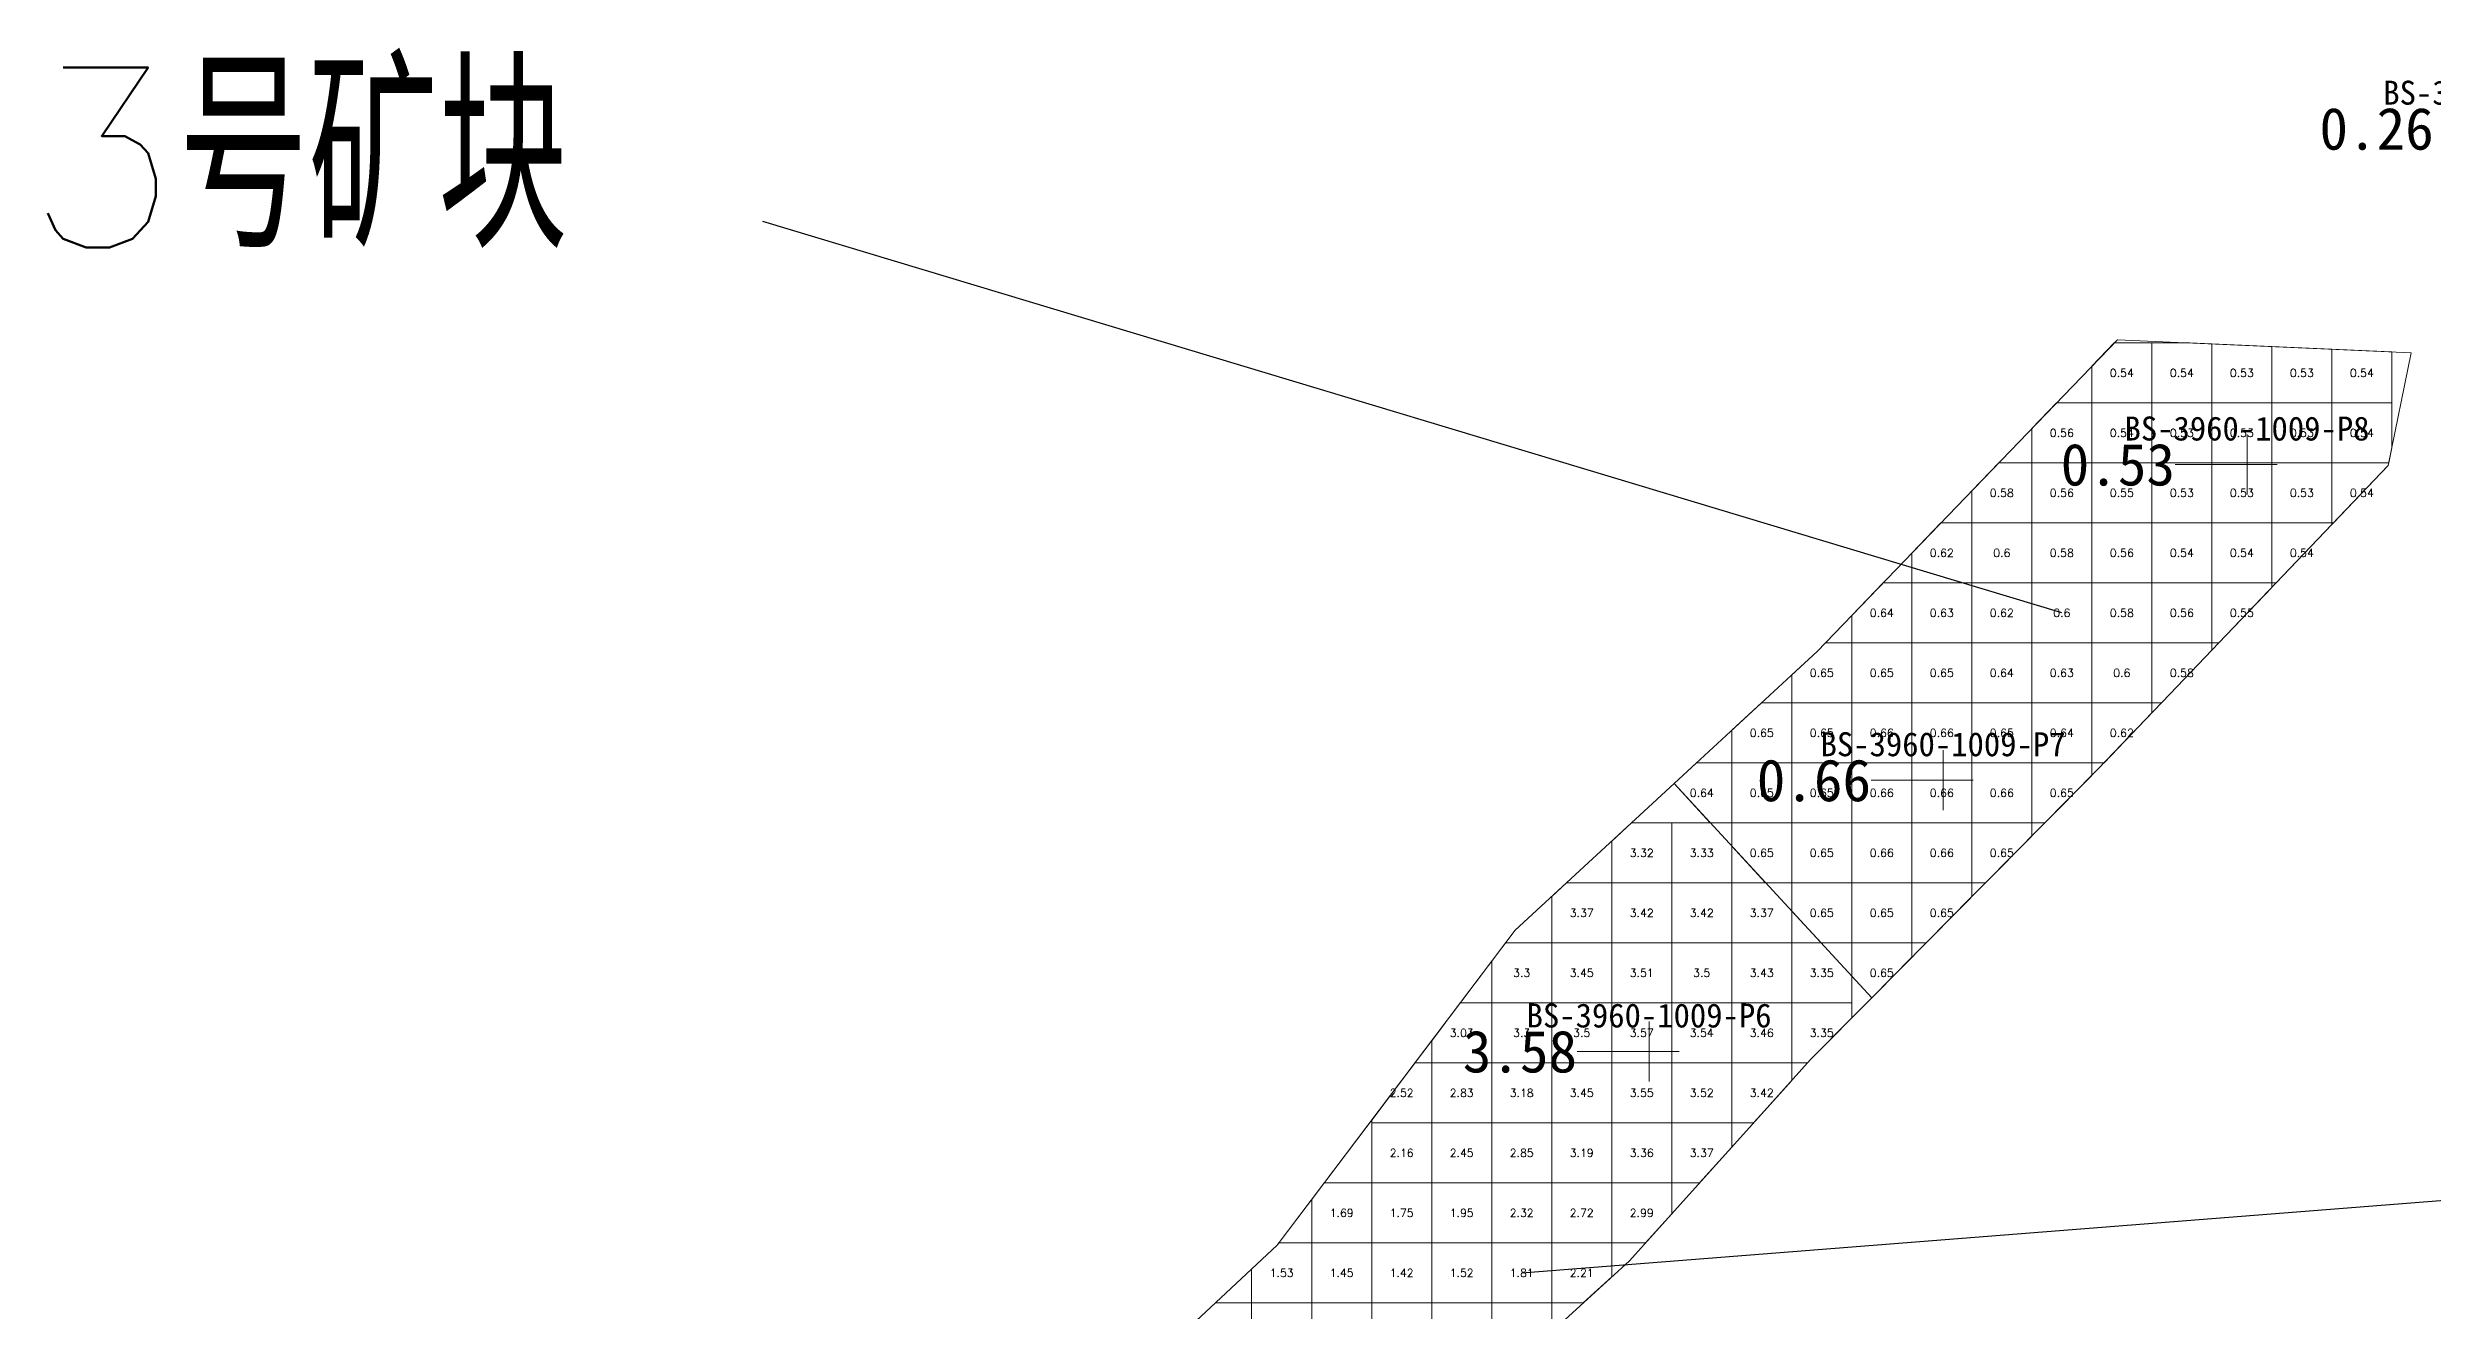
# Model space of a CAD drawing. Header units: inches. Extents: x 469908 to 470062, y 4349724 to 4349845.
# Drawn here: x 469907.89 to 469947.62, y 4349746.61 to 4349767.66 of the extents above; entities that cross this region are included whole.
import ezdxf
from ezdxf.enums import TextEntityAlignment as Align

# ---------------------------------------------------------------- set-up
doc = ezdxf.new("R2010")
doc.units = ezdxf.units.IN
doc.header["$MEASUREMENT"] = 0
for name, color, linetype, lineweight in [('0.500-1.000', 7, 'Continuous', 0), ('孔口文字', 7, 'Continuous', 0), ('点', 7, 'Continuous', 0), ('爆区方格网', 7, 'Continuous', 0), ('线条', 7, 'Continuous', 0), ('钻孔', 7, 'Continuous', 0)]:
    doc.layers.add(name, color=color, linetype=linetype, lineweight=lineweight)
doc.styles.add('3dmine_textStyle_1', font='txt.shx', dxfattribs={"height": 1, "bigfont": 'gbcbig.shx'})
doc.styles.add('3dmine_textStyle_2', font='simsunb.ttf', dxfattribs={"height": 1})
doc.styles.add('Standard_Shx', font='txt.shx', dxfattribs={"bigfont": 'gbcbig.shx'})

msp = doc.modelspace()

# ---------------------------------------------------------------- hatches: boundary and pattern name
at = {"layer": '钻孔', "linetype": 'Continuous', "lineweight": 0, "true_color": 0x00ffff, "extrusion": (0, 1, 0)}
for points in [[(-469945.537, 3950.279), (-469944.537, 3950.279), (-469944.537, 3961.279), (-469945.537, 3961.279)], [(-469940.472, 3950.382), (-469939.472, 3950.382), (-469939.472, 3961.382), (-469940.472, 3961.382)]]:
    msp.add_hatch(color=4, dxfattribs=at).paths.add_polyline_path(points, flags=0)
at = {"layer": '钻孔', "linetype": 'Continuous', "lineweight": 0, "true_color": 0xff80ff, "extrusion": (0, 1, 0)}
msp.add_hatch(color=211, dxfattribs=at).paths.add_polyline_path([(-469935.573, 3950.325), (-469934.573, 3950.325), (-469934.573, 3961.325), (-469935.573, 3961.325)], flags=0)

# ---------------------------------------------------------------- linework, layer by layer
for p, q in [((469941.451, 4349758.233, 3961.279), (469919.806, 4349764.756)), ((469932.45, 4349747.232, 3961.325), (469969.588, 4349750.158))]:
    msp.add_line(p, q)
at = {"color": 1, "linetype": 'Continuous', "lineweight": 0, "true_color": 0xff0000, "elevation": 3961.325}
msp.add_lwpolyline([(469932.341, 4349752.945), (469932.341, 4349752.945), (469930.357, 4349750.319), (469928.373, 4349747.693), (469925.818, 4349745.305), (469927.374, 4349743.64), (469928.93, 4349741.975), (469930.533, 4349744.038), (469932.349, 4349745.7), (469934.244, 4349747.435), (469936.441, 4349749.875), (469937.261, 4349750.787), (469937.261, 4349750.787), (469938.282, 4349751.818), (469934.988, 4349755.388), (469932.341, 4349752.945), (469928.373, 4349747.693), (469932.341, 4349752.945)], dxfattribs=at)
at = {"layer": '0.500-1.000', "color": 4, "linetype": 'Continuous', "lineweight": 0, "true_color": 0x00ffff}
msp.add_lwpolyline([(469947.274, 4349762.568), (469946.891, 4349760.688), (469943.248, 4349756.878), (469942.052, 4349755.627), (469938.282, 4349751.818), (469934.988, 4349755.388), (469937.372, 4349757.589), (469939.843, 4349760.156), (469942.376, 4349762.787), (469947.274, 4349762.568)], dxfattribs=at)
at = {"layer": '点', "color": 138, "linetype": 'Continuous', "lineweight": 0, "true_color": 0x004c4c}
for points, elevation in [([(469944.537, 4349760.207), (469944.537, 4349761.207)], 3961.279), ([(469945.037, 4349760.707), (469944.037, 4349760.707)], 3961.279), ([(469939.472, 4349754.944), (469939.472, 4349755.944)], 3961.382), ([(469939.972, 4349755.444), (469938.972, 4349755.444)], 3961.382), ([(469934.573, 4349750.423), (469934.573, 4349751.423)], 3961.325), ([(469935.073, 4349750.923), (469934.073, 4349750.923)], 3961.325)]:
    msp.add_lwpolyline(points, dxfattribs=dict(at, elevation=elevation))
at = {"layer": '爆区方格网', "color": 4, "linetype": 'Continuous', "lineweight": 0, "true_color": 0x00ffff, "elevation": 3961.279}
for points in [[(469942.951, 4349761.733), (469941.951, 4349761.733), (469941.951, 4349762.346), (469942.324, 4349762.733), (469942.951, 4349762.733), (469942.951, 4349761.733)], [(469943.951, 4349762.717), (469943.951, 4349761.733), (469942.951, 4349761.733), (469942.951, 4349762.733), (469943.584, 4349762.733), (469943.951, 4349762.717)], [(469944.951, 4349762.672), (469944.951, 4349761.733), (469943.951, 4349761.733), (469943.951, 4349762.717), (469944.951, 4349762.672)], [(469945.951, 4349762.628), (469945.951, 4349761.733), (469944.951, 4349761.733), (469944.951, 4349762.672), (469945.951, 4349762.628)], [(469946.951, 4349762.583), (469946.951, 4349761.733), (469945.951, 4349761.733), (469945.951, 4349762.628), (469946.951, 4349762.583)], [(469941.951, 4349760.733), (469940.951, 4349760.733), (469940.951, 4349761.307), (469941.361, 4349761.733), (469941.951, 4349761.733), (469941.951, 4349760.733)], [(469942.951, 4349760.733), (469941.951, 4349760.733), (469941.951, 4349761.733), (469942.951, 4349761.733), (469942.951, 4349760.733)], [(469943.951, 4349760.733), (469942.951, 4349760.733), (469942.951, 4349761.733), (469943.951, 4349761.733), (469943.951, 4349760.733)], [(469944.951, 4349760.733), (469943.951, 4349760.733), (469943.951, 4349761.733), (469944.951, 4349761.733), (469944.951, 4349760.733)], [(469945.951, 4349760.733), (469944.951, 4349760.733), (469944.951, 4349761.733), (469945.951, 4349761.733), (469945.951, 4349760.733)], [(469946.951, 4349760.983), (469946.9, 4349760.733), (469945.951, 4349760.733), (469945.951, 4349761.733), (469946.951, 4349761.733), (469946.951, 4349760.983)], [(469940.951, 4349759.733), (469939.951, 4349759.733), (469939.951, 4349760.268), (469940.399, 4349760.733), (469940.951, 4349760.733), (469940.951, 4349759.733)], [(469941.951, 4349759.733), (469940.951, 4349759.733), (469940.951, 4349760.733), (469941.951, 4349760.733), (469941.951, 4349759.733)], [(469942.951, 4349759.733), (469941.951, 4349759.733), (469941.951, 4349760.733), (469942.951, 4349760.733), (469942.951, 4349759.733)], [(469943.951, 4349759.733), (469942.951, 4349759.733), (469942.951, 4349760.733), (469943.951, 4349760.733), (469943.951, 4349759.733)], [(469944.951, 4349759.733), (469943.951, 4349759.733), (469943.951, 4349760.733), (469944.951, 4349760.733), (469944.951, 4349759.733)], [(469945.951, 4349759.733), (469944.951, 4349759.733), (469944.951, 4349760.733), (469945.951, 4349760.733), (469945.951, 4349759.733)], [(469946.891, 4349760.688), (469945.978, 4349759.733), (469945.951, 4349759.733), (469945.951, 4349760.733), (469946.9, 4349760.733), (469946.891, 4349760.688)], [(469939.951, 4349758.733), (469938.951, 4349758.733), (469938.951, 4349759.229), (469939.436, 4349759.733), (469939.951, 4349759.733), (469939.951, 4349758.733)], [(469940.951, 4349758.733), (469939.951, 4349758.733), (469939.951, 4349759.733), (469940.951, 4349759.733), (469940.951, 4349758.733)], [(469941.951, 4349758.733), (469940.951, 4349758.733), (469940.951, 4349759.733), (469941.951, 4349759.733), (469941.951, 4349758.733)], [(469942.951, 4349758.733), (469941.951, 4349758.733), (469941.951, 4349759.733), (469942.951, 4349759.733), (469942.951, 4349758.733)], [(469943.951, 4349758.733), (469942.951, 4349758.733), (469942.951, 4349759.733), (469943.951, 4349759.733), (469943.951, 4349758.733)], [(469944.951, 4349758.733), (469943.951, 4349758.733), (469943.951, 4349759.733), (469944.951, 4349759.733), (469944.951, 4349758.733)], [(469945.951, 4349759.705), (469945.022, 4349758.733), (469944.951, 4349758.733), (469944.951, 4349759.733), (469945.951, 4349759.733), (469945.951, 4349759.705)], [(469938.951, 4349757.733), (469937.951, 4349757.733), (469937.951, 4349758.19), (469938.474, 4349758.733), (469938.951, 4349758.733), (469938.951, 4349757.733)], [(469939.951, 4349757.733), (469938.951, 4349757.733), (469938.951, 4349758.733), (469939.951, 4349758.733), (469939.951, 4349757.733)], [(469940.951, 4349757.733), (469939.951, 4349757.733), (469939.951, 4349758.733), (469940.951, 4349758.733), (469940.951, 4349757.733)], [(469941.951, 4349757.733), (469940.951, 4349757.733), (469940.951, 4349758.733), (469941.951, 4349758.733), (469941.951, 4349757.733)], [(469942.951, 4349757.733), (469941.951, 4349757.733), (469941.951, 4349758.733), (469942.951, 4349758.733), (469942.951, 4349757.733)], [(469943.951, 4349757.733), (469942.951, 4349757.733), (469942.951, 4349758.733), (469943.951, 4349758.733), (469943.951, 4349757.733)], [(469944.951, 4349758.659), (469944.066, 4349757.733), (469943.951, 4349757.733), (469943.951, 4349758.733), (469944.951, 4349758.733), (469944.951, 4349758.659)], [(469937.951, 4349756.733), (469936.951, 4349756.733), (469936.951, 4349757.2), (469937.372, 4349757.589), (469937.511, 4349757.733), (469937.951, 4349757.733), (469937.951, 4349756.733)], [(469938.951, 4349756.733), (469937.951, 4349756.733), (469937.951, 4349757.733), (469938.951, 4349757.733), (469938.951, 4349756.733)], [(469939.951, 4349756.733), (469938.951, 4349756.733), (469938.951, 4349757.733), (469939.951, 4349757.733), (469939.951, 4349756.733)], [(469940.951, 4349756.733), (469939.951, 4349756.733), (469939.951, 4349757.733), (469940.951, 4349757.733), (469940.951, 4349756.733)], [(469941.951, 4349756.733), (469940.951, 4349756.733), (469940.951, 4349757.733), (469941.951, 4349757.733), (469941.951, 4349756.733)], [(469942.951, 4349756.733), (469941.951, 4349756.733), (469941.951, 4349757.733), (469942.951, 4349757.733), (469942.951, 4349756.733)], [(469943.951, 4349757.613), (469943.248, 4349756.878), (469943.11, 4349756.733), (469942.951, 4349756.733), (469942.951, 4349757.733), (469943.951, 4349757.733), (469943.951, 4349757.613)], [(469936.951, 4349755.733), (469935.951, 4349755.733), (469935.951, 4349756.277), (469936.445, 4349756.733), (469936.951, 4349756.733), (469936.951, 4349755.733)], [(469937.951, 4349755.733), (469936.951, 4349755.733), (469936.951, 4349756.733), (469937.951, 4349756.733), (469937.951, 4349755.733)], [(469938.951, 4349755.733), (469937.951, 4349755.733), (469937.951, 4349756.733), (469938.951, 4349756.733), (469938.951, 4349755.733)], [(469939.951, 4349755.733), (469938.951, 4349755.733), (469938.951, 4349756.733), (469939.951, 4349756.733), (469939.951, 4349755.733)], [(469940.951, 4349755.733), (469939.951, 4349755.733), (469939.951, 4349756.733), (469940.951, 4349756.733), (469940.951, 4349755.733)], [(469941.951, 4349755.733), (469940.951, 4349755.733), (469940.951, 4349756.733), (469941.951, 4349756.733), (469941.951, 4349755.733)], [(469942.951, 4349756.567), (469942.154, 4349755.733), (469941.951, 4349755.733), (469941.951, 4349756.733), (469942.951, 4349756.733), (469942.951, 4349756.567)], [(469935.951, 4349754.733), (469935.592, 4349754.733), (469934.988, 4349755.388), (469935.362, 4349755.733), (469935.951, 4349755.733), (469935.951, 4349754.733)], [(469936.951, 4349754.733), (469935.951, 4349754.733), (469935.951, 4349755.733), (469936.951, 4349755.733), (469936.951, 4349754.733)], [(469937.951, 4349754.733), (469936.951, 4349754.733), (469936.951, 4349755.733), (469937.951, 4349755.733), (469937.951, 4349754.733)], [(469938.951, 4349754.733), (469937.951, 4349754.733), (469937.951, 4349755.733), (469938.951, 4349755.733), (469938.951, 4349754.733)], [(469939.951, 4349754.733), (469938.951, 4349754.733), (469938.951, 4349755.733), (469939.951, 4349755.733), (469939.951, 4349754.733)], [(469940.951, 4349754.733), (469939.951, 4349754.733), (469939.951, 4349755.733), (469940.951, 4349755.733), (469940.951, 4349754.733)], [(469941.951, 4349755.524), (469941.168, 4349754.733), (469940.951, 4349754.733), (469940.951, 4349755.733), (469941.951, 4349755.733), (469941.951, 4349755.524)], [(469936.951, 4349753.733), (469936.515, 4349753.733), (469935.951, 4349754.345), (469935.951, 4349754.733), (469936.951, 4349754.733), (469936.951, 4349753.733)], [(469937.951, 4349753.733), (469936.951, 4349753.733), (469936.951, 4349754.733), (469937.951, 4349754.733), (469937.951, 4349753.733)], [(469938.951, 4349753.733), (469937.951, 4349753.733), (469937.951, 4349754.733), (469938.951, 4349754.733), (469938.951, 4349753.733)], [(469939.951, 4349753.733), (469938.951, 4349753.733), (469938.951, 4349754.733), (469939.951, 4349754.733), (469939.951, 4349753.733)], [(469940.951, 4349754.514), (469940.178, 4349753.733), (469939.951, 4349753.733), (469939.951, 4349754.733), (469940.951, 4349754.733), (469940.951, 4349754.514)], [(469937.951, 4349752.733), (469937.438, 4349752.733), (469936.951, 4349753.261), (469936.951, 4349753.733), (469937.951, 4349753.733), (469937.951, 4349752.733)], [(469938.951, 4349752.733), (469937.951, 4349752.733), (469937.951, 4349753.733), (469938.951, 4349753.733), (469938.951, 4349752.733)], [(469939.951, 4349753.504), (469939.188, 4349752.733), (469938.951, 4349752.733), (469938.951, 4349753.733), (469939.951, 4349753.733), (469939.951, 4349753.504)], [(469938.951, 4349752.493), (469938.282, 4349751.818), (469937.951, 4349752.178), (469937.951, 4349752.733), (469938.951, 4349752.733), (469938.951, 4349752.493)]]:
    msp.add_lwpolyline(points, dxfattribs=at)
at = {"layer": '爆区方格网', "color": 1, "linetype": 'Continuous', "lineweight": 0, "true_color": 0xff0000, "elevation": 3961.325}
for points in [[(469934.95, 4349753.732), (469933.95, 4349753.732), (469933.95, 4349754.43), (469934.277, 4349754.732), (469934.95, 4349754.732), (469934.95, 4349753.732)], [(469935.95, 4349753.732), (469934.95, 4349753.732), (469934.95, 4349754.732), (469935.95, 4349754.732), (469935.95, 4349753.732)], [(469933.95, 4349752.732), (469932.95, 4349752.732), (469932.95, 4349753.507), (469933.194, 4349753.732), (469933.95, 4349753.732), (469933.95, 4349752.732)], [(469934.95, 4349752.732), (469933.95, 4349752.732), (469933.95, 4349753.732), (469934.95, 4349753.732), (469934.95, 4349752.732)], [(469935.95, 4349752.732), (469934.95, 4349752.732), (469934.95, 4349753.732), (469935.95, 4349753.732), (469935.95, 4349752.732)], [(469936.95, 4349752.732), (469935.95, 4349752.732), (469935.95, 4349753.732), (469936.95, 4349753.732), (469936.95, 4349752.732)], [(469932.95, 4349751.732), (469931.95, 4349751.732), (469931.95, 4349752.427), (469932.18, 4349752.732), (469932.95, 4349752.732), (469932.95, 4349751.732)], [(469933.95, 4349751.732), (469932.95, 4349751.732), (469932.95, 4349752.732), (469933.95, 4349752.732), (469933.95, 4349751.732)], [(469934.95, 4349751.732), (469933.95, 4349751.732), (469933.95, 4349752.732), (469934.95, 4349752.732), (469934.95, 4349751.732)], [(469935.95, 4349751.732), (469934.95, 4349751.732), (469934.95, 4349752.732), (469935.95, 4349752.732), (469935.95, 4349751.732)], [(469936.95, 4349751.732), (469935.95, 4349751.732), (469935.95, 4349752.732), (469936.95, 4349752.732), (469936.95, 4349751.732)], [(469937.95, 4349751.732), (469936.95, 4349751.732), (469936.95, 4349752.732), (469937.95, 4349752.732), (469937.95, 4349751.732)], [(469931.95, 4349750.732), (469930.95, 4349750.732), (469930.95, 4349751.103), (469931.425, 4349751.732), (469931.95, 4349751.732), (469931.95, 4349750.732)], [(469932.95, 4349750.732), (469931.95, 4349750.732), (469931.95, 4349751.732), (469932.95, 4349751.732), (469932.95, 4349750.732)], [(469933.95, 4349750.732), (469932.95, 4349750.732), (469932.95, 4349751.732), (469933.95, 4349751.732), (469933.95, 4349750.732)], [(469934.95, 4349750.732), (469933.95, 4349750.732), (469933.95, 4349751.732), (469934.95, 4349751.732), (469934.95, 4349750.732)], [(469935.95, 4349750.732), (469934.95, 4349750.732), (469934.95, 4349751.732), (469935.95, 4349751.732), (469935.95, 4349750.732)], [(469936.95, 4349750.732), (469935.95, 4349750.732), (469935.95, 4349751.732), (469936.95, 4349751.732), (469936.95, 4349750.732)], [(469937.95, 4349751.482), (469937.261, 4349750.787), (469937.212, 4349750.732), (469936.95, 4349750.732), (469936.95, 4349751.732), (469937.95, 4349751.732), (469937.95, 4349751.482)], [(469930.95, 4349749.732), (469929.95, 4349749.732), (469929.95, 4349749.78), (469930.357, 4349750.319), (469930.669, 4349750.732), (469930.95, 4349750.732), (469930.95, 4349749.732)], [(469931.95, 4349749.732), (469930.95, 4349749.732), (469930.95, 4349750.732), (469931.95, 4349750.732), (469931.95, 4349749.732)], [(469932.95, 4349749.732), (469931.95, 4349749.732), (469931.95, 4349750.732), (469932.95, 4349750.732), (469932.95, 4349749.732)], [(469933.95, 4349749.732), (469932.95, 4349749.732), (469932.95, 4349750.732), (469933.95, 4349750.732), (469933.95, 4349749.732)], [(469934.95, 4349749.732), (469933.95, 4349749.732), (469933.95, 4349750.732), (469934.95, 4349750.732), (469934.95, 4349749.732)], [(469935.95, 4349749.732), (469934.95, 4349749.732), (469934.95, 4349750.732), (469935.95, 4349750.732), (469935.95, 4349749.732)], [(469936.95, 4349750.44), (469936.441, 4349749.875), (469936.312, 4349749.732), (469935.95, 4349749.732), (469935.95, 4349750.732), (469936.95, 4349750.732), (469936.95, 4349750.44)], [(469930.95, 4349748.732), (469929.95, 4349748.732), (469929.95, 4349749.732), (469930.95, 4349749.732), (469930.95, 4349748.732)], [(469931.95, 4349748.732), (469930.95, 4349748.732), (469930.95, 4349749.732), (469931.95, 4349749.732), (469931.95, 4349748.732)], [(469932.95, 4349748.732), (469931.95, 4349748.732), (469931.95, 4349749.732), (469932.95, 4349749.732), (469932.95, 4349748.732)], [(469933.95, 4349748.732), (469932.95, 4349748.732), (469932.95, 4349749.732), (469933.95, 4349749.732), (469933.95, 4349748.732)], [(469934.95, 4349748.732), (469933.95, 4349748.732), (469933.95, 4349749.732), (469934.95, 4349749.732), (469934.95, 4349748.732)], [(469935.95, 4349749.329), (469935.412, 4349748.732), (469934.95, 4349748.732), (469934.95, 4349749.732), (469935.95, 4349749.732), (469935.95, 4349749.329)], [(469929.95, 4349747.732), (469928.95, 4349747.732), (469928.95, 4349748.456), (469929.158, 4349748.732), (469929.95, 4349748.732), (469929.95, 4349747.732)], [(469930.95, 4349747.732), (469929.95, 4349747.732), (469929.95, 4349748.732), (469930.95, 4349748.732), (469930.95, 4349747.732)], [(469931.95, 4349747.732), (469930.95, 4349747.732), (469930.95, 4349748.732), (469931.95, 4349748.732), (469931.95, 4349747.732)], [(469932.95, 4349747.732), (469931.95, 4349747.732), (469931.95, 4349748.732), (469932.95, 4349748.732), (469932.95, 4349747.732)], [(469933.95, 4349747.732), (469932.95, 4349747.732), (469932.95, 4349748.732), (469933.95, 4349748.732), (469933.95, 4349747.732)], [(469934.95, 4349748.218), (469934.512, 4349747.732), (469933.95, 4349747.732), (469933.95, 4349748.732), (469934.95, 4349748.732), (469934.95, 4349748.218)], [(469928.95, 4349746.732), (469927.95, 4349746.732), (469927.95, 4349747.297), (469928.373, 4349747.693), (469928.403, 4349747.732), (469928.95, 4349747.732), (469928.95, 4349746.732)], [(469929.95, 4349746.732), (469928.95, 4349746.732), (469928.95, 4349747.732), (469929.95, 4349747.732), (469929.95, 4349746.732)], [(469930.95, 4349746.732), (469929.95, 4349746.732), (469929.95, 4349747.732), (469930.95, 4349747.732), (469930.95, 4349746.732)], [(469931.95, 4349746.732), (469930.95, 4349746.732), (469930.95, 4349747.732), (469931.95, 4349747.732), (469931.95, 4349746.732)], [(469932.95, 4349746.732), (469931.95, 4349746.732), (469931.95, 4349747.732), (469932.95, 4349747.732), (469932.95, 4349746.732)], [(469933.95, 4349747.165), (469933.477, 4349746.732), (469932.95, 4349746.732), (469932.95, 4349747.732), (469933.95, 4349747.732), (469933.95, 4349747.165)], [(469927.95, 4349745.732), (469926.95, 4349745.732), (469926.95, 4349746.363), (469927.345, 4349746.732), (469927.95, 4349746.732), (469927.95, 4349745.732)], [(469928.95, 4349745.732), (469927.95, 4349745.732), (469927.95, 4349746.732), (469928.95, 4349746.732), (469928.95, 4349745.732)], [(469929.95, 4349745.732), (469928.95, 4349745.732), (469928.95, 4349746.732), (469929.95, 4349746.732), (469929.95, 4349745.732)], [(469930.95, 4349745.732), (469929.95, 4349745.732), (469929.95, 4349746.732), (469930.95, 4349746.732), (469930.95, 4349745.732)], [(469931.95, 4349745.732), (469930.95, 4349745.732), (469930.95, 4349746.732), (469931.95, 4349746.732), (469931.95, 4349745.732)], [(469932.95, 4349746.25), (469932.384, 4349745.732), (469931.95, 4349745.732), (469931.95, 4349746.732), (469932.95, 4349746.732), (469932.95, 4349746.25)]]:
    msp.add_lwpolyline(points, dxfattribs=at)
at = {"layer": '线条', "color": 138, "linetype": 'Continuous', "lineweight": 0, "true_color": 0x004c4c}
for points, elevation in [([(469944.537, 4349760.707), (469944.537, 4349760.707), (469944.537, 4349760.707)], 3961.279), ([(469939.472, 4349755.444), (469939.472, 4349755.444), (469939.472, 4349755.444)], 3961.382), ([(469934.573, 4349750.923), (469934.573, 4349750.923), (469934.573, 4349750.923)], 3961.325)]:
    msp.add_lwpolyline(points, dxfattribs=dict(at, elevation=elevation))
at = {"layer": '钻孔', "color": 4, "linetype": 'Continuous', "lineweight": 0, "true_color": 0x00ffff}
for points, elevation in [([(469944.537, 4349760.707), (469943.337, 4349760.707)], 3961.279), ([(469944.537, 4349760.707), (469943.337, 4349760.707)], 3950.279), ([(469939.472, 4349755.444), (469938.272, 4349755.444)], 3961.382), ([(469939.472, 4349755.444), (469938.272, 4349755.444)], 3950.382)]:
    msp.add_lwpolyline(points, dxfattribs=dict(at, elevation=elevation))
at = {"layer": '钻孔', "color": 211, "linetype": 'Continuous', "lineweight": 0, "true_color": 0xff80ff}
for elevation in [3961.325, 3950.325]:
    msp.add_lwpolyline([(469934.573, 4349750.923), (469933.373, 4349750.923)], dxfattribs=dict(at, elevation=elevation))

# ---------------------------------------------------------------- texts
at = {"color": 4, "linetype": 'Continuous', "lineweight": 0, "true_color": 0x00ffff, "style": '3dmine_textStyle_1'}
for s, p in [('0.54', (469942.451, 4349762.233, 3961.279)), ('0.54', (469943.451, 4349762.233, 3961.279)), ('0.53', (469944.451, 4349762.233, 3961.279)), ('0.53', (469945.451, 4349762.233, 3961.279)), ('0.54', (469946.451, 4349762.233, 3961.279)), ('0.56', (469941.451, 4349761.233, 3961.279)), ('0.54', (469942.451, 4349761.233, 3961.279)), ('0.53', (469943.451, 4349761.233, 3961.279)), ('0.53', (469944.451, 4349761.233, 3961.279)), ('0.53', (469945.451, 4349761.233, 3961.279)), ('0.54', (469946.451, 4349761.233, 3961.279)), ('0.58', (469940.451, 4349760.233, 3961.279)), ('0.56', (469941.451, 4349760.233, 3961.279)), ('0.55', (469942.451, 4349760.233, 3961.279)), ('0.53', (469943.451, 4349760.233, 3961.279)), ('0.53', (469944.451, 4349760.233, 3961.279)), ('0.53', (469945.451, 4349760.233, 3961.279)), ('0.54', (469946.451, 4349760.233, 3961.279)), ('0.62', (469939.451, 4349759.233, 3961.279)), ('0.6', (469940.451, 4349759.233, 3961.279)), ('0.58', (469941.451, 4349759.233, 3961.279)), ('0.56', (469942.451, 4349759.233, 3961.279)), ('0.54', (469943.451, 4349759.233, 3961.279)), ('0.54', (469944.451, 4349759.233, 3961.279)), ('0.54', (469945.451, 4349759.233, 3961.279)), ('0.64', (469938.451, 4349758.233, 3961.279)), ('0.63', (469939.451, 4349758.233, 3961.279)), ('0.62', (469940.451, 4349758.233, 3961.279)), ('0.6', (469941.451, 4349758.233, 3961.279)), ('0.58', (469942.451, 4349758.233, 3961.279)), ('0.56', (469943.451, 4349758.233, 3961.279)), ('0.55', (469944.451, 4349758.233, 3961.279)), ('0.65', (469937.451, 4349757.233, 3961.279)), ('0.65', (469938.451, 4349757.233, 3961.279)), ('0.65', (469939.451, 4349757.233, 3961.279)), ('0.64', (469940.451, 4349757.233, 3961.279)), ('0.63', (469941.451, 4349757.233, 3961.279)), ('0.6', (469942.451, 4349757.233, 3961.279)), ('0.58', (469943.451, 4349757.233, 3961.279)), ('0.65', (469936.451, 4349756.233, 3961.279)), ('0.65', (469937.451, 4349756.233, 3961.279)), ('0.66', (469938.451, 4349756.233, 3961.279)), ('0.66', (469939.451, 4349756.233, 3961.279)), ('0.65', (469940.451, 4349756.233, 3961.279)), ('0.64', (469941.451, 4349756.233, 3961.279)), ('0.62', (469942.451, 4349756.233, 3961.279)), ('0.64', (469935.451, 4349755.233, 3961.279)), ('0.65', (469936.451, 4349755.233, 3961.279)), ('0.65', (469937.451, 4349755.233, 3961.279)), ('0.66', (469938.451, 4349755.233, 3961.279)), ('0.66', (469939.451, 4349755.233, 3961.279)), ('0.66', (469940.451, 4349755.233, 3961.279)), ('0.65', (469941.451, 4349755.233, 3961.279)), ('0.65', (469936.451, 4349754.233, 3961.279)), ('0.65', (469937.451, 4349754.233, 3961.279)), ('0.66', (469938.451, 4349754.233, 3961.279)), ('0.66', (469939.451, 4349754.233, 3961.279)), ('0.65', (469940.451, 4349754.233, 3961.279)), ('0.65', (469937.451, 4349753.233, 3961.279)), ('0.65', (469938.451, 4349753.233, 3961.279)), ('0.65', (469939.451, 4349753.233, 3961.279)), ('0.65', (469938.451, 4349752.233, 3961.279))]:
    msp.add_text(s, height=0.1333, dxfattribs=at).set_placement(p, align=Align.MIDDLE_CENTER)
at = {"color": 1, "linetype": 'Continuous', "lineweight": 0, "true_color": 0xff0000, "style": '3dmine_textStyle_1'}
for s, p in [('3.32', (469934.45, 4349754.232, 3961.325)), ('3.33', (469935.45, 4349754.232, 3961.325)), ('3.37', (469933.45, 4349753.232, 3961.325)), ('3.42', (469934.45, 4349753.232, 3961.325)), ('3.42', (469935.45, 4349753.232, 3961.325)), ('3.37', (469936.45, 4349753.232, 3961.325)), ('3.3', (469932.45, 4349752.232, 3961.325)), ('3.45', (469933.45, 4349752.232, 3961.325)), ('3.51', (469934.45, 4349752.232, 3961.325)), ('3.5', (469935.45, 4349752.232, 3961.325)), ('3.43', (469936.45, 4349752.232, 3961.325)), ('3.35', (469937.45, 4349752.232, 3961.325)), ('3.03', (469931.45, 4349751.232, 3961.325)), ('3.3', (469932.45, 4349751.232, 3961.325)), ('3.5', (469933.45, 4349751.232, 3961.325)), ('3.57', (469934.45, 4349751.232, 3961.325)), ('3.54', (469935.45, 4349751.232, 3961.325)), ('3.46', (469936.45, 4349751.232, 3961.325)), ('3.35', (469937.45, 4349751.232, 3961.325)), ('2.52', (469930.45, 4349750.232, 3961.325)), ('2.83', (469931.45, 4349750.232, 3961.325)), ('3.18', (469932.45, 4349750.232, 3961.325)), ('3.45', (469933.45, 4349750.232, 3961.325)), ('3.55', (469934.45, 4349750.232, 3961.325)), ('3.52', (469935.45, 4349750.232, 3961.325)), ('3.42', (469936.45, 4349750.232, 3961.325)), ('2.16', (469930.45, 4349749.232, 3961.325)), ('2.45', (469931.45, 4349749.232, 3961.325)), ('2.85', (469932.45, 4349749.232, 3961.325)), ('3.19', (469933.45, 4349749.232, 3961.325)), ('3.36', (469934.45, 4349749.232, 3961.325)), ('3.37', (469935.45, 4349749.232, 3961.325)), ('1.69', (469929.45, 4349748.232, 3961.325)), ('1.75', (469930.45, 4349748.232, 3961.325)), ('1.95', (469931.45, 4349748.232, 3961.325)), ('2.32', (469932.45, 4349748.232, 3961.325)), ('2.72', (469933.45, 4349748.232, 3961.325)), ('2.99', (469934.45, 4349748.232, 3961.325)), ('1.53', (469928.45, 4349747.232, 3961.325)), ('1.45', (469929.45, 4349747.232, 3961.325)), ('1.42', (469930.45, 4349747.232, 3961.325)), ('1.52', (469931.45, 4349747.232, 3961.325)), ('1.81', (469932.45, 4349747.232, 3961.325)), ('2.21', (469933.45, 4349747.232, 3961.325))]:
    msp.add_text(s, height=0.1333, dxfattribs=at).set_placement(p, align=Align.MIDDLE_CENTER)
at = {"insert": (469907.501, 4349767.325), "char_height": 3, "attachment_point": 1, "style": 'Standard_Shx'}
msp.add_mtext_dynamic_manual_height_columns('3号矿块', width=23.08419, gutter_width=1, heights=[0], dxfattribs=at)
at = {"layer": '孔口文字', "color": 138, "linetype": 'Continuous', "lineweight": 0, "true_color": 0x004c4c, "style": '3dmine_textStyle_2'}
for s, p in [('BS-3960-1009-P9', (469948.849, 4349766.705, 3961.123)), ('BS-3960-1009-P8', (469944.537, 4349761.107, 3961.279)), ('BS-3960-1009-P7', (469939.472, 4349755.844, 3961.382)), ('BS-3960-1009-P6', (469934.573, 4349751.323, 3961.325))]:
    msp.add_text(s, height=0.4, dxfattribs=at).set_placement(p, align=Align.CENTER)
at = {"layer": '钻孔', "color": 8, "linetype": 'Continuous', "lineweight": 0, "true_color": 0x808080, "style": '3dmine_textStyle_2'}
msp.add_text('0.26', height=0.7, dxfattribs=at).set_placement((469947.649, 4349766.305, 3961.123), align=Align.MIDDLE_RIGHT)
at = {"layer": '钻孔', "color": 4, "linetype": 'Continuous', "lineweight": 0, "true_color": 0x00ffff, "style": '3dmine_textStyle_2'}
for s, p in [('0.53', (469943.337, 4349760.707, 3961.279)), ('0.66', (469938.272, 4349755.444, 3961.382))]:
    msp.add_text(s, height=0.7, dxfattribs=at).set_placement(p, align=Align.MIDDLE_RIGHT)
at = {"layer": '钻孔', "color": 211, "linetype": 'Continuous', "lineweight": 0, "true_color": 0xff80ff, "style": '3dmine_textStyle_2'}
msp.add_text('3.58', height=0.7, dxfattribs=at).set_placement((469933.373, 4349750.923, 3961.325), align=Align.MIDDLE_RIGHT)

doc.saveas('drawing.dxf')
